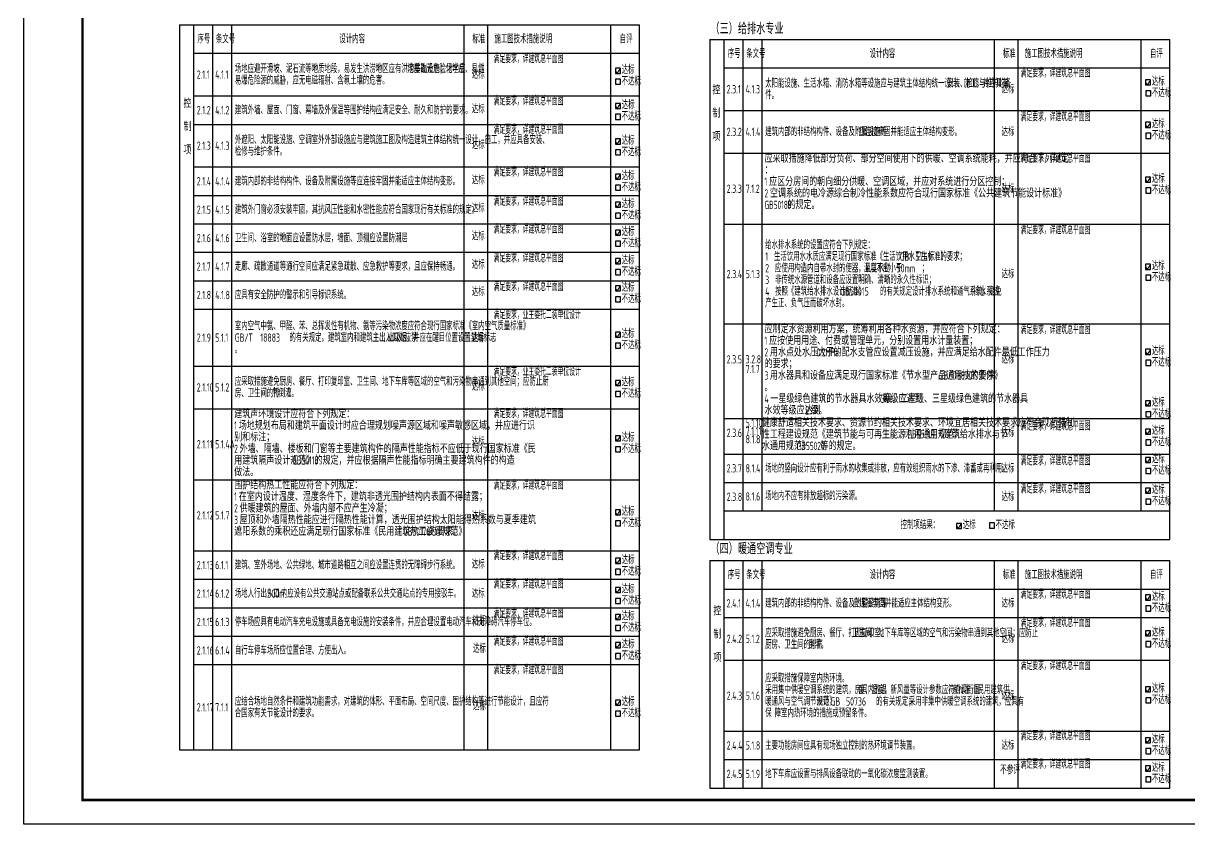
# Model space of a CAD drawing. Extents: x 21072 to 105172, y 3107 to 62507.
# Drawn here: x 21072 to 70257, y 3107 to 36884 of the extents above; entities that cross this region are included whole.
import ezdxf

# ---------------------------------------------------------------- set-up
doc = ezdxf.new("R2010")
doc.units = 0
doc.header["$LTSCALE"] = 1000
for name, color, linetype in [('A-Tab(建筑表格)', 7, 'Continuous'), ('PUB_TEXT', 7, 'Continuous'), ('PUB_TITLE', 4, 'Continuous')]:
    doc.layers.add(name, color=color, linetype=linetype)
doc.styles.add('LJ_TXT', font='GBENOR', dxfattribs={"bigfont": 'GBCBIG'})
doc.styles.get("Standard").update_dxf_attribs({"font": 'GBENOR', "bigfont": 'GBCBIG'})

# ---------------------------------------------------------------- blocks, each defined once
blk = doc.blocks.new('AutoBlock_20250323_0', base_point=(40913, 33427))
at = {"color": 1, "style": 'LJ_TXT', "width": 0.7}
blk.add_attdef('2.1.2措施_001', (40905, 33427), '', height=350, dxfattribs=at)
blk = doc.blocks.new('AutoBlock_20250323_1', base_point=(40913, 32220))
at = {"color": 1, "style": 'LJ_TXT', "width": 0.7}
blk.add_attdef('2.1.3措施_001', (40905, 32220), '', height=350, dxfattribs=at)
blk = doc.blocks.new('AutoBlock_20250323_2', base_point=(40913, 30428))
at = {"color": 1, "style": 'LJ_TXT', "width": 0.7}
blk.add_attdef('2.1.4措施_001', (40905, 30428), '', height=350, dxfattribs=at)
blk = doc.blocks.new('AutoBlock_20250323_3', base_point=(40913, 29192))
at = {"color": 1, "style": 'LJ_TXT', "width": 0.7}
blk.add_attdef('2.1.5措施_001', (40905, 29192), '', height=350, dxfattribs=at)
blk = doc.blocks.new('AutoBlock_20250323_4', base_point=(40913, 28016))
at = {"color": 1, "style": 'LJ_TXT', "width": 0.7}
blk.add_attdef('2.1.6措施_001', (40905, 28016), '', height=350, dxfattribs=at)
blk = doc.blocks.new('AutoBlock_20250323_5', base_point=(40913, 26800))
at = {"color": 1, "style": 'LJ_TXT', "width": 0.7}
blk.add_attdef('2.1.7措施_001', (40905, 26800), '', height=350, dxfattribs=at)
blk = doc.blocks.new('AutoBlock_20250323_6', base_point=(40913, 25592))
at = {"color": 1, "style": 'LJ_TXT', "width": 0.7}
blk.add_attdef('2.1.8措施_001', (40905, 25592), '', height=350, dxfattribs=at)
blk = doc.blocks.new('AutoBlock_20250323_7', base_point=(40913, 24406))
at = {"color": 1, "style": 'LJ_TXT', "width": 0.7}
blk.add_attdef('2.1.9措施_001', (40905, 24406), '', height=350, dxfattribs=at)
blk = doc.blocks.new('AutoBlock_20250323_8', base_point=(40913, 22011))
at = {"color": 1, "style": 'LJ_TXT', "width": 0.7}
blk.add_attdef('2.1.10措施_001', (40905, 22011), '', height=350, dxfattribs=at)
blk = doc.blocks.new('AutoBlock_20250323_9', base_point=(40913, 20231))
at = {"color": 1, "style": 'LJ_TXT', "width": 0.7}
blk.add_attdef('2.1.11措施_001', (40905, 20231), '', height=350, dxfattribs=at)
blk = doc.blocks.new('AutoBlock_20250323_10', base_point=(40913, 17210))
at = {"color": 1, "style": 'LJ_TXT', "width": 0.7}
blk.add_attdef('2.1.12措施_001', (40905, 17210), '', height=350, dxfattribs=at)
blk = doc.blocks.new('AutoBlock_20250323_11', base_point=(40913, 14233))
at = {"color": 1, "style": 'LJ_TXT', "width": 0.7}
blk.add_attdef('2.1.13措施_001', (40905, 14233), '', height=350, dxfattribs=at)
blk = doc.blocks.new('AutoBlock_20250323_12', base_point=(40913, 13036))
at = {"color": 1, "style": 'LJ_TXT', "width": 0.7}
blk.add_attdef('2.1.14措施_001', (40905, 13036), '', height=350, dxfattribs=at)
blk = doc.blocks.new('AutoBlock_20250323_13', base_point=(40913, 11803))
at = {"color": 1, "style": 'LJ_TXT', "width": 0.7}
blk.add_attdef('2.1.15措施_001', (40905, 11803), '', height=350, dxfattribs=at)
blk = doc.blocks.new('AutoBlock_20250323_14', base_point=(40913, 10624))
at = {"color": 1, "style": 'LJ_TXT', "width": 0.7}
blk.add_attdef('2.1.16措施_001', (40905, 10624), '', height=350, dxfattribs=at)
blk = doc.blocks.new('AutoBlock_20250323_15', base_point=(40913, 9419))
at = {"color": 1, "style": 'LJ_TXT', "width": 0.7}
blk.add_attdef('2.1.17措施_001', (40905, 9419), '', height=350, dxfattribs=at)
blk = doc.blocks.new('AutoBlock_20250323_25', base_point=(63137, 31005))
at = {"color": 1, "style": 'LJ_TXT', "width": 0.7}
blk.add_attdef('2.3.3措施_001', (63129, 31005), '', height=350, dxfattribs=at)
blk = doc.blocks.new('AutoBlock_20250323_26', base_point=(63137, 27989))
at = {"color": 1, "style": 'LJ_TXT', "width": 0.7}
blk.add_attdef('2.3.4措施_001', (63129, 27989), '', height=350, dxfattribs=at)
blk = doc.blocks.new('AutoBlock_20250323_27', base_point=(63137, 23773))
at = {"color": 1, "style": 'LJ_TXT', "width": 0.7}
blk.add_attdef('2.3.5措施_001', (63129, 23773), '', height=350, dxfattribs=at)
blk = doc.blocks.new('AutoBlock_20250323_28', base_point=(63137, 19704))
at = {"color": 1, "style": 'LJ_TXT', "width": 0.7}
blk.add_attdef('2.3.6措施_001', (63129, 19704), '', height=350, dxfattribs=at)
blk = doc.blocks.new('AutoBlock_20250323_29', base_point=(63137, 18234))
at = {"color": 1, "style": 'LJ_TXT', "width": 0.7}
blk.add_attdef('2.3.7措施_001', (63129, 18234), '', height=350, dxfattribs=at)
blk = doc.blocks.new('AutoBlock_20250323_30', base_point=(63137, 12605))
at = {"color": 1, "style": 'LJ_TXT', "width": 0.7}
blk.add_attdef('2.4.1措施_001', (63129, 12605), '', height=350, dxfattribs=at)
blk = doc.blocks.new('AutoBlock_20250323_31', base_point=(63137, 11410))
at = {"color": 1, "style": 'LJ_TXT', "width": 0.7}
blk.add_attdef('2.4.2措施_001', (63129, 11410), '', height=350, dxfattribs=at)
blk = doc.blocks.new('AutoBlock_20250323_32', base_point=(63137, 9597))
at = {"color": 1, "style": 'LJ_TXT', "width": 0.7}
blk.add_attdef('2.4.3措施_001', (63129, 9597), '', height=350, dxfattribs=at)
blk = doc.blocks.new('AutoBlock_20250323_33', base_point=(63137, 6632))
at = {"color": 1, "style": 'LJ_TXT', "width": 0.7}
blk.add_attdef('2.4.4措施_001', (63129, 6632), '', height=350, dxfattribs=at)
blk = doc.blocks.new('AutoBlock_20250323_34', base_point=(63137, 5437))
at = {"color": 1, "style": 'LJ_TXT', "width": 0.7}
blk.add_attdef('2.4.5措施_001', (63129, 5437), '', height=350, dxfattribs=at)
blk = doc.blocks.new('AutoBlock_20250323_37', base_point=(63137, 34606))
at = {"color": 1, "style": 'LJ_TXT', "width": 0.7}
blk.add_attdef('2.3.1措施_001', (63129, 34606), '', height=350, dxfattribs=at)
blk = doc.blocks.new('AutoBlock_20250323_54', base_point=(63137, 32755))
at = {"color": 1, "style": 'LJ_TXT', "width": 0.7}
blk.add_attdef('2.3.2措施_001', (63129, 32755), '', height=350, dxfattribs=at)
blk = doc.blocks.new('AutoBlock_20250323_56', base_point=(62263, 5191))
at = {"color": 1, "style": 'LJ_TXT', "width": 0.8}
blk.add_attdef('2.4.5', (62263, 5191), '', height=350, dxfattribs=at)
blk = doc.blocks.new('AutoBlock_20250323_76', base_point=(63137, 17053))
at = {"color": 1, "style": 'LJ_TXT', "width": 0.7}
blk.add_attdef('2.3.8措施_001', (63129, 17053), '', height=350, dxfattribs=at)
blk = doc.blocks.new('AutoBlock_20250323_84', base_point=(40913, 35208))
at = {"color": 1, "style": 'LJ_TXT', "width": 0.7}
blk.add_attdef('2.1.1措施_001', (40905, 35208), '', height=350, dxfattribs=at)

msp = doc.modelspace()

# ---------------------------------------------------------------- linework, layer by layer
msp.add_line((27652, 36820), (27652, 6220))
at = {"const_width": 50}
for points in [[(46037, 34887), (46113, 34772), (46253, 34988)], [(68396, 34396), (68472, 34281), (68612, 34497)], [(46037, 33404), (46113, 33289), (46253, 33505)], [(68396, 32606), (68472, 32491), (68612, 32707)], [(46037, 31904), (46113, 31789), (46253, 32005)], [(46037, 30416), (46113, 30301), (46253, 30517)], [(68396, 30294), (68472, 30180), (68612, 30396)], [(46037, 29233), (46113, 29118), (46253, 29334)], [(46037, 28055), (46113, 27941), (46253, 28157)], [(46037, 26852), (46113, 26738), (46253, 26954)], [(68396, 26616), (68472, 26501), (68612, 26717)], [(46037, 25704), (46113, 25589), (46253, 25805)], [(46037, 23748), (46113, 23633), (46253, 23849)], [(68396, 23025), (68472, 22911), (68612, 23127)], [(46037, 21711), (46113, 21596), (46253, 21812)], [(68396, 20853), (68472, 20739), (68612, 20955)], [(68396, 19662), (68472, 19547), (68612, 19763)], [(46037, 19374), (46113, 19259), (46253, 19475)], [(68396, 18462), (68472, 18347), (68612, 18563)], [(68396, 17169), (68472, 17054), (68612, 17270)], [(46037, 16249), (46113, 16134), (46253, 16350)], [(60422, 15678), (60498, 15564), (60638, 15780)], [(46037, 14205), (46113, 14090), (46253, 14306)], [(46037, 12972), (46113, 12857), (46253, 13073)], [(68396, 12659), (68472, 12544), (68612, 12760)], [(46037, 11832), (46113, 11717), (46253, 11933)], [(68396, 11150), (68472, 11035), (68612, 11251)], [(46037, 10646), (46113, 10531), (46253, 10747)], [(68396, 8784), (68472, 8669), (68612, 8885)], [(46037, 8222), (46113, 8107), (46253, 8323)], [(68396, 6634), (68472, 6520), (68612, 6736)], [(68396, 5443), (68472, 5328), (68612, 5544)]]:
    msp.add_lwpolyline(points, dxfattribs=at)
for points in [[(46253, 34988), (46037, 34988), (46037, 34772), (46253, 34772)], [(46260, 34526), (46044, 34526), (46044, 34310), (46260, 34310)], [(68612, 34497), (68396, 34497), (68396, 34281), (68612, 34281)], [(68618, 34035), (68402, 34035), (68402, 33819), (68618, 33819)], [(46253, 33505), (46037, 33505), (46037, 33289), (46253, 33289)], [(46260, 33043), (46044, 33043), (46044, 32827), (46260, 32827)], [(68612, 32707), (68396, 32707), (68396, 32491), (68612, 32491)], [(46253, 32005), (46037, 32005), (46037, 31789), (46253, 31789)], [(68618, 32245), (68402, 32245), (68402, 32029), (68618, 32029)], [(46260, 31543), (46044, 31543), (46044, 31327), (46260, 31327)], [(46253, 30517), (46037, 30517), (46037, 30301), (46253, 30301)], [(46260, 30055), (46044, 30055), (46044, 29839), (46260, 29839)], [(68612, 30396), (68396, 30396), (68396, 30180), (68612, 30180)], [(68618, 29934), (68402, 29934), (68402, 29718), (68618, 29718)], [(46253, 29334), (46037, 29334), (46037, 29118), (46253, 29118)], [(46260, 28872), (46044, 28872), (46044, 28656), (46260, 28656)], [(46253, 28157), (46037, 28157), (46037, 27941), (46253, 27941)], [(46260, 27695), (46044, 27695), (46044, 27479), (46260, 27479)], [(46253, 26954), (46037, 26954), (46037, 26738), (46253, 26738)], [(68612, 26717), (68396, 26717), (68396, 26501), (68612, 26501)], [(46260, 26492), (46044, 26492), (46044, 26276), (46260, 26276)], [(68618, 26255), (68402, 26255), (68402, 26039), (68618, 26039)], [(46253, 25805), (46037, 25805), (46037, 25589), (46253, 25589)], [(46260, 25343), (46044, 25343), (46044, 25127), (46260, 25127)], [(46253, 23849), (46037, 23849), (46037, 23633), (46253, 23633)], [(46260, 23388), (46044, 23388), (46044, 23172), (46260, 23172)], [(68612, 23127), (68396, 23127), (68396, 22911), (68612, 22911)], [(68618, 22665), (68402, 22665), (68402, 22449), (68618, 22449)], [(46253, 21812), (46037, 21812), (46037, 21596), (46253, 21596)], [(46260, 21350), (46044, 21350), (46044, 21134), (46260, 21134)], [(68612, 20955), (68396, 20955), (68396, 20739), (68612, 20739)], [(68618, 20493), (68402, 20493), (68402, 20277), (68618, 20277)], [(68612, 19763), (68396, 19763), (68396, 19547), (68612, 19547)], [(46253, 19475), (46037, 19475), (46037, 19259), (46253, 19259)], [(68618, 19301), (68402, 19301), (68402, 19085), (68618, 19085)], [(46260, 19013), (46044, 19013), (46044, 18797), (46260, 18797)], [(68612, 18563), (68396, 18563), (68396, 18347), (68612, 18347)], [(68618, 18101), (68402, 18101), (68402, 17885), (68618, 17885)], [(68612, 17270), (68396, 17270), (68396, 17054), (68612, 17054)], [(68618, 16808), (68402, 16808), (68402, 16592), (68618, 16592)], [(46253, 16350), (46037, 16350), (46037, 16134), (46253, 16134)], [(46260, 15888), (46044, 15888), (46044, 15672), (46260, 15672)], [(60638, 15780), (60422, 15780), (60422, 15564), (60638, 15564)], [(62026, 15800), (61810, 15800), (61810, 15584), (62026, 15584)], [(46253, 14306), (46037, 14306), (46037, 14090), (46253, 14090)], [(46260, 13844), (46044, 13844), (46044, 13628), (46260, 13628)], [(46253, 13073), (46037, 13073), (46037, 12857), (46253, 12857)], [(46260, 12611), (46044, 12611), (46044, 12395), (46260, 12395)], [(68612, 12760), (68396, 12760), (68396, 12544), (68612, 12544)], [(68618, 12298), (68402, 12298), (68402, 12082), (68618, 12082)], [(46253, 11933), (46037, 11933), (46037, 11717), (46253, 11717)], [(46260, 11472), (46044, 11472), (46044, 11256), (46260, 11256)], [(68612, 11251), (68396, 11251), (68396, 11035), (68612, 11035)], [(46253, 10747), (46037, 10747), (46037, 10531), (46253, 10531)], [(68618, 10789), (68402, 10789), (68402, 10573), (68618, 10573)], [(46260, 10285), (46044, 10285), (46044, 10069), (46260, 10069)], [(68612, 8885), (68396, 8885), (68396, 8669), (68612, 8669)], [(68618, 8423), (68402, 8423), (68402, 8207), (68618, 8207)], [(46253, 8323), (46037, 8323), (46037, 8107), (46253, 8107)], [(46260, 7861), (46044, 7861), (46044, 7645), (46260, 7645)], [(68612, 6736), (68396, 6736), (68396, 6520), (68612, 6520)], [(68618, 6274), (68402, 6274), (68402, 6058), (68618, 6058)], [(68612, 5544), (68396, 5544), (68396, 5328), (68612, 5328)], [(68618, 5082), (68402, 5082), (68402, 4866), (68618, 4866)]]:
    msp.add_lwpolyline(points, close=True)
at = {"layer": 'A-Tab(建筑表格)'}
for p, q in [((28252, 36820), (28252, 6220)), ((45852, 6220), (45852, 36820)), ((47052, 6220), (47052, 36820)), ((50016, 36203), (50016, 15103)), ((50616, 36203), (50616, 15103)), ((51416, 36203), (51416, 16303)), ((68216, 16303), (68216, 36203)), ((69416, 15103), (69416, 36203)), ((50016, 14209), (50016, 4609)), ((50616, 14209), (50616, 4609)), ((51416, 14209), (51416, 4609)), ((68216, 4609), (68216, 14209)), ((69416, 4609), (69416, 14209)), ((27652, 6220), (47052, 6220))]:
    msp.add_line(p, q, dxfattribs=at)
for points in [[(27652, 36820), (47052, 36820)], [(29051, 36820), (29051, 6220)], [(29851, 36820), (29851, 6220)], [(39651, 36820), (39651, 35620)], [(40651, 36820), (40651, 6220)], [(50016, 36203), (69416, 36203)], [(52216, 36203), (52216, 16303)], [(62016, 36203), (62016, 16303)], [(62016, 36203), (62016, 35003)], [(63016, 36203), (63016, 16303)], [(28252, 35620), (47052, 35620)], [(28252, 35620), (47052, 35620)], [(39651, 35620), (39651, 6220)], [(50616, 35003), (69416, 35003)], [(50616, 35003), (69416, 35003)], [(50616, 35003), (69416, 35003)], [(28252, 33820), (47052, 33820)], [(50616, 33203), (69416, 33203)], [(28252, 32620), (47052, 32620)], [(50616, 31403), (69416, 31403)], [(28252, 30820), (47052, 30820)], [(28252, 29620), (47052, 29620)], [(28252, 28420), (47052, 28420)], [(50616, 28403), (69416, 28403)], [(28252, 27220), (47052, 27220)], [(28252, 26020), (47052, 26020)], [(28252, 24820), (47052, 24820)], [(50616, 24203), (69416, 24203)], [(28252, 22420), (47052, 22420)], [(28252, 20620), (47052, 20620)], [(50616, 20203), (69416, 20203)], [(50616, 18703), (69416, 18703)], [(28252, 17620), (47052, 17620)], [(50616, 17503), (69416, 17503)], [(50616, 16303), (69416, 16303)], [(50616, 16303), (69416, 16303)], [(50016, 15103), (69416, 15103)], [(28252, 14620), (47052, 14620)], [(50016, 14209), (69416, 14209)], [(52216, 14209), (52216, 4609)], [(62016, 14209), (62016, 4609)], [(62016, 14209), (62016, 13009)], [(63016, 14209), (63016, 4609)], [(28252, 13420), (47052, 13420)], [(50616, 13009), (69416, 13009)], [(50616, 13009), (69416, 13009)], [(50616, 13009), (69416, 13009)], [(28252, 12220), (47052, 12220)], [(50616, 11809), (69416, 11809)], [(28252, 11020), (47052, 11020)], [(50616, 10009), (69416, 10009)], [(28252, 9820), (47052, 9820)], [(50616, 7009), (69416, 7009)], [(50616, 5809), (69416, 5809)], [(50016, 4609), (69416, 4609)]]:
    msp.add_lwpolyline(points, dxfattribs=at)
at = {"layer": 'PUB_TITLE'}
msp.add_lwpolyline([(21072, 3107), (105172, 3107), (105172, 62507), (21072, 62507)], close=True, dxfattribs=at)
at = {"layer": 'PUB_TITLE', "const_width": 100}
msp.add_lwpolyline([(23572, 4107), (104172, 4107), (104172, 61507), (23572, 61507)], close=True, dxfattribs=at)

# ---------------------------------------------------------------- block references
for name, p, values in [('AutoBlock_20250323_84', (40913, 35208), {'2.1.1措施_001': '满足要求，详建筑总平面图'}), ('AutoBlock_20250323_37', (63137, 34606), {'2.3.1措施_001': '满足要求，详建筑总平面图'}), ('AutoBlock_20250323_0', (40913, 33427), {'2.1.2措施_001': '满足要求，详建筑总平面图'}), ('AutoBlock_20250323_54', (63137, 32755), {'2.3.2措施_001': '满足要求，详建筑总平面图'}), ('AutoBlock_20250323_1', (40913, 32220), {'2.1.3措施_001': '满足要求，详建筑总平面图'}), ('AutoBlock_20250323_25', (63137, 31005), {'2.3.3措施_001': '满足要求，详建筑总平面图'}), ('AutoBlock_20250323_2', (40913, 30428), {'2.1.4措施_001': '满足要求，详建筑总平面图'}), ('AutoBlock_20250323_3', (40913, 29192), {'2.1.5措施_001': '满足要求，详建筑总平面图'}), ('AutoBlock_20250323_4', (40913, 28016), {'2.1.6措施_001': '满足要求，详建筑总平面图'}), ('AutoBlock_20250323_26', (63137, 27989), {'2.3.4措施_001': '满足要求，详建筑总平面图'}), ('AutoBlock_20250323_5', (40913, 26800), {'2.1.7措施_001': '满足要求，详建筑总平面图'}), ('AutoBlock_20250323_6', (40913, 25592), {'2.1.8措施_001': '满足要求，详建筑总平面图'}), ('AutoBlock_20250323_7', (40913, 24406), {'2.1.9措施_001': '满足要求，业主委托二装单位设计'}), ('AutoBlock_20250323_27', (63137, 23773), {'2.3.5措施_001': '满足要求，详建筑总平面图'}), ('AutoBlock_20250323_8', (40913, 22011), {'2.1.10措施_001': '满足要求，业主委托二装单位设计'}), ('AutoBlock_20250323_9', (40913, 20231), {'2.1.11措施_001': '满足要求，详建筑总平面图'}), ('AutoBlock_20250323_28', (63137, 19704), {'2.3.6措施_001': '满足要求，详建筑总平面图'}), ('AutoBlock_20250323_29', (63137, 18234), {'2.3.7措施_001': '满足要求，详建筑总平面图'}), ('AutoBlock_20250323_10', (40913, 17210), {'2.1.12措施_001': '满足要求，详建筑总平面图'}), ('AutoBlock_20250323_76', (63137, 17053), {'2.3.8措施_001': '满足要求，详建筑总平面图'}), ('AutoBlock_20250323_11', (40913, 14233), {'2.1.13措施_001': '满足要求，详建筑总平面图'}), ('AutoBlock_20250323_12', (40913, 13036), {'2.1.14措施_001': '满足要求，详建筑总平面图'}), ('AutoBlock_20250323_30', (63137, 12605), {'2.4.1措施_001': '满足要求，详建筑总平面图'}), ('AutoBlock_20250323_13', (40913, 11803), {'2.1.15措施_001': '满足要求，详建筑总平面图'}), ('AutoBlock_20250323_31', (63137, 11410), {'2.4.2措施_001': '满足要求，详建筑总平面图'}), ('AutoBlock_20250323_14', (40913, 10624), {'2.1.16措施_001': '满足要求，详建筑总平面图'}), ('AutoBlock_20250323_32', (63137, 9597), {'2.4.3措施_001': '满足要求，详建筑总平面图'}), ('AutoBlock_20250323_15', (40913, 9419), {'2.1.17措施_001': '满足要求，详建筑总平面图'}), ('AutoBlock_20250323_33', (63137, 6632), {'2.4.4措施_001': '满足要求，详建筑总平面图'}), ('AutoBlock_20250323_56', (62263, 5191), {'2.4.5': '不参评'}), ('AutoBlock_20250323_34', (63137, 5437), {'2.4.5措施_001': '满足要求，详建筑总平面图'})]:
    msp.add_blockref(name, p).add_auto_attribs(values)

# ---------------------------------------------------------------- texts
at = {"layer": 'A-Tab(建筑表格)', "style": 'LJ_TXT'}
for s, height, width, p in [('（三）给排水专业', 482.3, 0.8, (50047, 36424)), ('序号', 337.6, 0.8, (28414, 36045)), ('条文号', 337.6, 0.8, (29191, 36045)), ('设计内容', 337.6, 0.8, (34400, 36045)), ('标准', 337.6, 0.8, (40010, 36045)), ('施工图技术措施说明', 337.6, 0.8, (40939, 36045)), ('自评', 337.6, 0.8, (46220, 36045)), ('序号', 337.6, 0.8, (50778, 35428)), ('条文号', 337.6, 0.8, (51556, 35428)), ('设计内容', 337.6, 0.8, (56764, 35428)), ('标准', 337.6, 0.8, (62374, 35428)), ('施工图技术措施说明', 337.6, 0.8, (63303, 35428)), ('自评', 337.6, 0.8, (68585, 35428)), ('场地应避开滑坡、泥石流等地质地段，易发生洪涝地区应有洪涝基础设施；场地应', 337.59, 0.8, (29991, 34790)), ('地质勘无危险化学品、易燃', 337.59, 0.8, (37271, 34790)), ('达标', 337.6, 0.8, (46305, 34747)), ('2.1.1', 350, 0.64, (28385, 34545)), ('4.1.1', 350, 0.64, (29162, 34545)), ('易爆危险源的威胁，应无电磁辐射、含氡土壤的危害。', 337.59, 0.8, (29991, 34300)), ('达标', 337.6, 0.8, (39986, 34545)), ('不达标', 337.6, 0.8, (46305, 34264)), ('太阳能设施、生活水箱、消防水箱等设施应与建筑主体结构统一设计、施工，并应具有', 337.59, 0.8, (52356, 34173)), ('安装、检修与维护的条', 337.6, 0.8, (60029, 34173)), ('达标', 337.6, 0.8, (68664, 34256)), ('2.3.1', 350, 0.64, (50733, 33928)), ('4.1.3', 350, 0.64, (51532, 33928)), ('件。', 337.6, 0.8, (52356, 33683)), ('达标', 337.6, 0.8, (62326, 33928)), ('不达标', 337.6, 0.8, (68664, 33773)), ('达标', 337.6, 0.8, (39986, 33090)), ('达标', 337.6, 0.8, (46305, 33264)), ('2.1.2', 350, 0.64, (28385, 33045)), ('4.1.2', 350, 0.64, (29162, 33045)), ('建筑外墙、屋面、门窗、幕墙及外保温等围护结构应满足安全、耐久和防护的要求。', 337.59, 0.8, (29991, 33045)), ('不达标', 337.6, 0.8, (46305, 32782)), ('2.3.2', 350, 0.64, (50733, 32128)), ('4.1.4', 350, 0.64, (51532, 32128)), ('建筑内部的非结构构件、设备及附属设施等', 337.59, 0.8, (52356, 32128)), ('应连接牢固并能适应主体结构变形。', 337.59, 0.8, (56294, 32128)), ('达标', 337.6, 0.8, (62326, 32128)), ('达标', 337.6, 0.8, (68664, 32466)), ('外遮阳、太阳能设施、空调室外外部设施应与建筑施工图及构造建筑主体结构统一设计、施工，并应具备安装、', 337.59, 0.8, (29991, 31790)), ('达标', 337.6, 0.8, (46305, 31764)), ('不达标', 337.6, 0.8, (68664, 31983)), ('2.1.3', 350, 0.64, (28385, 31545)), ('4.1.3', 350, 0.64, (29162, 31545)), ('检修与维护条件。', 337.6, 0.8, (29991, 31300)), ('达标', 337.6, 0.8, (39986, 31577)), ('不达标', 337.6, 0.8, (46305, 31281)), ('达标', 337.6, 0.8, (46305, 30276)), ('达标', 337.6, 0.8, (68664, 30155)), ('2.1.4', 350, 0.64, (28385, 30045)), ('4.1.4', 350, 0.64, (29162, 30045)), ('建筑内部的非结构构件、设备及附属设施等应连接牢固并能适应主体结构变形。', 337.59, 0.8, (29991, 30045)), ('达标', 337.6, 0.8, (39986, 30090)), ('不达标', 337.6, 0.8, (46305, 29793)), ('2.3.3', 350, 0.64, (50733, 29728)), ('7.1.2', 350, 0.64, (51532, 29728)), ('达标', 337.6, 0.8, (62326, 29728)), ('不达标', 337.6, 0.8, (68664, 29672)), ('2.1.5', 350, 0.64, (28385, 28845)), ('4.1.5', 350, 0.64, (29162, 28845)), ('建筑外门窗必须安装牢固，其抗风压性能和水密性能应符合国家现行有关标准的规定。', 337.59, 0.8, (29991, 28845)), ('达标', 337.6, 0.8, (39986, 28907)), ('达标', 337.6, 0.8, (46305, 29093)), ('不达标', 337.6, 0.8, (46305, 28610)), ('达标', 337.6, 0.8, (39986, 27729)), ('达标', 337.6, 0.8, (46305, 27916)), ('2.1.6', 350, 0.64, (28385, 27645)), ('4.1.6', 350, 0.64, (29162, 27645)), ('卫生间、浴室的地面应设置防水层，墙面、顶棚应设置防潮层', 337.59, 0.8, (29991, 27645)), ('不达标', 337.6, 0.8, (46305, 27433)), ('给水排水系统的设置应符合下列规定：', 337.59, 0.8, (52356, 27353)), ('达标', 337.6, 0.8, (46305, 26713)), ('1', 350, 0.64, (52356, 26863)), ('生活饮用水水质应满足现行国家标准《生活饮用水卫生标准》', 337.59, 0.8, (52729, 26863)), ('GB', 350, 0.64, (58037, 26863)), ('5749', 350, 0.64, (58688, 26863)), ('的要求；', 337.6, 0.8, (59744, 26863)), ('2.1.7', 350, 0.64, (28385, 26445)), ('4.1.7', 350, 0.64, (29162, 26445)), ('走廊、疏散通道等通行空间应满足紧急疏散、应急救护等要求，且应保持畅通。', 337.59, 0.8, (29991, 26445)), ('达标', 337.6, 0.8, (39986, 26526)), ('不达标', 337.6, 0.8, (46305, 26230)), ('2', 350, 0.64, (52356, 26373)), ('应使用构造内自带水封的便器，且其水封', 337.59, 0.8, (52772, 26373)), ('深度不应小于', 337.6, 0.8, (56513, 26373)), ('50mm', 350, 0.64, (57895, 26373)), ('；', 338, 0.8, (58962, 26373)), ('达标', 337.6, 0.8, (68664, 26476)), ('2.3.4', 350, 0.64, (50733, 26128)), ('5.1.3', 350, 0.64, (51532, 26128)), ('3', 350, 0.64, (52356, 25883)), ('非传统水源管道和设备应设置明确、清晰的永久性标识；', 337.59, 0.8, (52772, 25883)), ('达标', 337.6, 0.8, (62326, 26128)), ('不达标', 337.6, 0.8, (68664, 25993)), ('2.1.8', 350, 0.64, (28385, 25245)), ('4.1.8', 350, 0.64, (29162, 25245)), ('应具有安全防护的警示和引导标识系统。', 337.59, 0.8, (29991, 25245)), ('达标', 337.6, 0.8, (39986, 25377)), ('达标', 337.6, 0.8, (46305, 25564)), ('4', 350, 0.64, (52356, 25393)), ('按照《建筑给水排水设计标准》', 337.59, 0.8, (52772, 25393)), ('GB50015', 350, 0.64, (55524, 25393)), ('的有关规定设计排水系统和通气系统，避免', 337.59, 0.8, (57199, 25393)), ('排水系统', 337.6, 0.8, (61137, 25393)), ('不达标', 337.6, 0.8, (46305, 25081)), ('产生正、负气压而破坏水封。', 337.59, 0.8, (52356, 24903)), ('室内空气中氨、甲醛、苯、总挥发性有机物、氨等污染物浓度应符合现行国家标准《室内空气质量标准》', 337.59, 0.8, (29991, 23935)), ('2.1.9', 350, 0.64, (28385, 23445)), ('5.1.1', 350, 0.64, (29162, 23445)), ('GB/T', 350, 0.64, (29991, 23445)), ('18883', 350, 0.64, (31068, 23445)), ('的有关规定。建筑室内和建筑主出入口处应禁', 337.59, 0.8, (32295, 23445)), ('止吸烟，并应在醒目位置设置禁烟标志', 337.59, 0.8, (36430, 23445)), ('达标', 337.6, 0.8, (39986, 23422)), ('达标', 337.6, 0.8, (46305, 23609)), ('不达标', 337.6, 0.8, (46305, 23126)), ('达标', 337.6, 0.8, (68664, 22886)), ('。', 338, 0.8, (29991, 22955)), ('2.3.5', 350, 0.64, (50733, 22528)), ('3.2.8', 350, 0.64, (51532, 22528)), ('达标', 337.6, 0.8, (62326, 22528)), ('不达标', 337.6, 0.8, (68664, 22403)), ('7.1.7', 350, 0.64, (51532, 22118)), ('2.1.10', 350, 0.64, (28385, 21345)), ('5.1.2', 350, 0.64, (29162, 21345)), ('应采取措施避免厨房、餐厅、打印复印室、卫生间、地下车库等区域的空气和污染物串通到其他空间；应防止厨', 337.59, 0.8, (29991, 21590)), ('达标', 337.6, 0.8, (39986, 21385)), ('达标', 337.6, 0.8, (46305, 21571)), ('房、卫生间的排', 337.6, 0.8, (29991, 21100)), ('气倒灌。', 337.6, 0.8, (31570, 21100)), ('不达标', 337.6, 0.8, (46305, 21088)), ('达标', 337.6, 0.8, (68664, 20714)), ('5.1.10', 350, 0.64, (51532, 19848)), ('不达标', 337.6, 0.8, (68664, 20231)), ('2.3.6', 350, 0.64, (50733, 19428)), ('7.1.11', 350, 0.64, (51532, 19506)), ('达标', 337.6, 0.8, (62326, 19428)), ('达标', 337.6, 0.8, (68664, 19522)), ('2.1.11', 350, 0.64, (28385, 18945)), ('5.1.4A', 350, 0.64, (29162, 18945)), ('达标', 337.6, 0.8, (39986, 19047)), ('达标', 337.6, 0.8, (46305, 19234)), ('8.1.8', 350, 0.64, (51532, 19159)), ('不达标', 337.6, 0.8, (68664, 19039)), ('不达标', 337.6, 0.8, (46305, 18751)), ('达标', 337.6, 0.8, (68664, 18322)), ('2.3.7', 350, 0.64, (50733, 17928)), ('8.1.4', 350, 0.64, (51532, 17928)), ('场地的竖向设计应有利于雨水的收集或排放，应有效组织雨水的下渗、滞蓄或再利用。', 337.59, 0.8, (52356, 17928)), ('达标', 337.6, 0.8, (62326, 17928)), ('不达标', 337.6, 0.8, (68664, 17839)), ('达标', 337.6, 0.8, (68664, 17029)), ('2.3.8', 350, 0.64, (50733, 16728)), ('8.1.6', 350, 0.64, (51532, 16742)), ('场地内不应有排放超标的污染源。', 337.59, 0.8, (52356, 16762)), ('达标', 337.6, 0.8, (62326, 16728)), ('不达标', 337.6, 0.8, (68664, 16546)), ('2.1.12', 350, 0.64, (28385, 15945)), ('5.1.7', 350, 0.64, (29162, 15945)), ('达标', 337.6, 0.8, (39986, 15923)), ('达标', 337.6, 0.8, (46305, 16109)), ('不达标', 337.6, 0.8, (46305, 15627)), ('控制项结果：', 337.6, 0.8, (58068, 15544)), ('达标', 337.6, 0.8, (60690, 15539)), ('不达标', 337.6, 0.8, (62072, 15539)), ('（四）暖通空调专业', 482.3, 0.8, (50047, 14476)), ('达标', 337.6, 0.8, (46305, 14065)), ('2.1.13', 350, 0.64, (28385, 13845)), ('6.1.1', 350, 0.64, (29162, 13845)), ('建筑、室外场地、公共绿地、城市道路相互之间应设置连贯的无障碍步行系统。', 337.59, 0.8, (29991, 13845)), ('达标', 337.6, 0.8, (39986, 13879)), ('不达标', 337.6, 0.8, (46305, 13582)), ('序号', 337.6, 0.8, (50778, 13434)), ('条文号', 337.6, 0.8, (51556, 13434)), ('设计内容', 337.6, 0.8, (56764, 13434)), ('标准', 337.6, 0.8, (62374, 13434)), ('施工图技术措施说明', 337.6, 0.8, (63303, 13434)), ('自评', 337.6, 0.8, (68585, 13434)), ('2.1.14', 350, 0.64, (28385, 12645)), ('6.1.2', 350, 0.64, (29162, 12645)), ('场地人行出入口', 337.6, 0.8, (29991, 12645)), ('500m', 350, 0.64, (31360, 12645)), ('内应设有公共交通站点或配备联系公共交通站点的专用接驳车。', 337.59, 0.8, (31933, 12645)), ('达标', 337.6, 0.8, (39986, 12645)), ('达标', 337.6, 0.8, (46305, 12832)), ('达标', 337.6, 0.8, (68664, 12519)), ('不达标', 337.6, 0.8, (46305, 12349)), ('2.4.1', 350, 0.64, (50733, 12234)), ('4.1.4', 350, 0.64, (51532, 12234)), ('建筑内部的非结构构件、设备及附属设施等', 337.59, 0.8, (52356, 12234)), ('应连接牢固并能适应主体结构变形。', 337.59, 0.8, (56063, 12234)), ('达标', 337.6, 0.8, (62326, 12234)), ('不达标', 337.6, 0.8, (68664, 12036)), ('停车场应具有电动汽车充电设施或具备充电设施的安装条件，并应合理设置电动汽车和无障碍汽车停车位。', 337.59, 0.8, (29991, 11445)), ('达标', 337.6, 0.8, (40035, 11506)), ('达标', 337.6, 0.8, (46305, 11693)), ('2.1.15', 350, 0.64, (28385, 11445)), ('6.1.3', 350, 0.64, (29162, 11445)), ('不达标', 337.6, 0.8, (46305, 11210)), ('应采取措施避免厨房、餐厅、打印复印室、', 337.59, 0.8, (52356, 10979)), ('卫生间、地下车库等区域的空气和污染物串通到其他空间；应防止', 337.59, 0.8, (56031, 10979)), ('达标', 337.6, 0.8, (68664, 11010)), ('达标', 337.6, 0.8, (46305, 10506)), ('2.4.2', 350, 0.64, (50733, 10734)), ('5.1.2', 350, 0.64, (51532, 10734)), ('厨房、卫生间的排气', 337.6, 0.8, (52356, 10489)), ('倒灌。', 337.6, 0.8, (54170, 10489)), ('达标', 337.6, 0.8, (62326, 10734)), ('不达标', 337.6, 0.8, (68664, 10527)), ('2.1.16', 350, 0.64, (28385, 10245)), ('6.1.4', 350, 0.64, (29162, 10245)), ('自行车停车场所应位置合理、方便出入。', 337.59, 0.8, (29991, 10245)), ('达标', 337.6, 0.8, (40035, 10320)), ('不达标', 337.6, 0.8, (46305, 10024)), ('应采取措施保障室内热环境。', 337.59, 0.8, (52356, 9069)), ('采用集中供暖空调系统的建筑，房间内的温', 337.59, 0.8, (52356, 8579)), ('度、湿度、新风量等设计参数应符合现行国', 337.59, 0.8, (56294, 8579)), ('家标准《民用建筑供', 337.6, 0.8, (60232, 8579)), ('达标', 337.6, 0.8, (68664, 8644)), ('应结合场地自然条件和建筑功能需求，对建筑的体形、平面布局、空间尺度、围护结构等进行节能设计，且应符', 337.59, 0.8, (29991, 8090)), ('达标', 337.6, 0.8, (46305, 8082)), ('2.4.3', 350, 0.64, (50733, 8334)), ('5.1.6', 350, 0.64, (51532, 8334)), ('暖通风与空气调节设计', 337.6, 0.8, (52356, 8089)), ('规范》', 337.6, 0.8, (54524, 8089)), ('GB', 350, 0.64, (55114, 8089)), ('50736', 350, 0.64, (55765, 8089)), ('的有关规定；', 337.6, 0.8, (57034, 8089)), ('采用非集中供暖空调系统的建筑，应具有', 337.59, 0.8, (58416, 8089)), ('达标', 337.6, 0.8, (62326, 8334)), ('不达标', 337.6, 0.8, (68664, 8161)), ('2.1.17', 350, 0.64, (28385, 7845)), ('7.1.1', 350, 0.64, (29162, 7845)), ('合国家有关节能设计的要求。', 337.59, 0.8, (29991, 7600)), ('达标', 337.6, 0.8, (40035, 7895)), ('不达标', 337.6, 0.8, (46305, 7599)), ('保', 338, 0.8, (52356, 7599)), ('障室内热环境的措施或预留条件。', 337.59, 0.8, (52755, 7599)), ('2.4.4', 350, 0.64, (50733, 6234)), ('5.1.8', 350, 0.64, (51532, 6234)), ('主要功能房间应具有现场独立控制的热环境调节装置。', 337.59, 0.8, (52356, 6234)), ('达标', 337.6, 0.8, (62326, 6234)), ('达标', 337.6, 0.8, (68664, 6495)), ('不达标', 337.6, 0.8, (68664, 6012)), ('达标', 337.6, 0.8, (68664, 5303)), ('2.4.5', 350, 0.64, (50733, 5034)), ('5.1.9', 350, 0.64, (51532, 5034)), ('地下车库应设置与排风设备联动的一氧化碳浓度监测装置。', 337.59, 0.8, (52356, 5034)), ('不达标', 337.6, 0.8, (68664, 4820))]:
    msp.add_text(s, height=height, dxfattribs=dict(at, width=width)).set_placement(p)
at = {"layer": 'PUB_TEXT'}
for s, height, p in [('控', 338, (50132, 33887)), ('控', 338, (27826, 33321)), ('制', 338, (50132, 32907)), ('制', 338, (27826, 32341)), ('项', 338, (50132, 31927)), ('项', 338, (27826, 31361)), ('应采取措施降低部分负荷、部分空间使用下的供暖、空调系统能耗，并应符合下列规定', 337.59, (52330, 31005)), ('：', 338, (52330, 30515)), ('应区分房间的朝向细分供暖、空调区域，并应对系统进行分区控制；', 337.59, (52522, 30025)), ('空调系统的电冷源综合制冷性能系数应符合现行国家标准《公共建筑节能设计标准》', 337.59, (52557, 29535)), ('的规定。', 337.6, (53293, 29045)), ('应制定水资源利用方案，统筹利用各种水资源，并应符合下列规定：', 337.59, (52330, 23805)), ('应按使用用途、付费或管理单元，分别设置用水计量装置；', 337.59, (52522, 23315)), ('用水点处水压大于', 337.6, (52557, 22825)), ('的配水支管应设置减压设施，并应满足给水配件最低工作压力', 337.59, (55241, 22825)), ('的要求；', 337.6, (52330, 22335)), ('用水器具和设备应满足现行国家标准《节水型产品通用技术条件》', 337.59, (52557, 21845)), ('的要求', 337.6, (61014, 21845)), ('。', 338, (52330, 21355)), ('一星级绿色建筑的节水器具水效等级应达到', 337.59, (52575, 20865)), ('级，二星级、三星级绿色建筑的节水器具', 337.59, (57366, 20865)), ('水效等级应达到', 337.6, (52330, 20375)), ('级。', 337.6, (54277, 20375)), ('建筑声环境设计应符合下列规定：', 337.59, (29965, 20222)), ('健康舒适相关技术要求、资源节约相关技术要求、环境宜居相关技术要求应符合现行强制', 337.59, (52216, 19853)), ('场地规划布局和建筑平面设计时应合理规划噪声源区域和噪声敏感区域，并应进行识', 337.59, (30158, 19732)), ('性工程建设规范《建筑节能与可再生能源利用通用规范》', 337.59, (52216, 19363)), ('、《建筑给水排水与节', 337.6, (59217, 19363)), ('别和标注；', 337.6, (29965, 19242)), ('水通用规范》', 337.6, (52216, 18873)), ('等的规定。', 337.6, (54688, 18873)), ('外墙、隔墙、楼板和门窗等主要建筑构件的隔声性能指标不应低于现行国家标准《民', 337.59, (30193, 18752)), ('用建筑隔声设计规范》', 337.6, (29965, 18262)), ('的规定，并应根据隔声性能指标明确主要建筑构件的构造', 337.59, (33350, 18262)), ('做法。', 337.6, (29965, 17772)), ('围护结构热工性能应符合下列规定：', 337.59, (29965, 17222)), ('在室内设计温度、湿度条件下，建筑非透光围护结构内表面不得结露；', 337.59, (30158, 16732)), ('供暖建筑的屋面、外墙内部不应产生冷凝；', 337.59, (30193, 16242)), ('屋顶和外墙隔热性能应进行隔热性能计算，透光围护结构太阳能得热系数与夏季建筑', 337.59, (30193, 15752)), ('遮阳系数的乘积还应满足现行国家标准《民用建筑热工设计规范》', 337.59, (29965, 15262)), ('的要求。', 337.6, (38159, 15262)), ('控', 338, (50174, 11901)), ('制', 338, (50174, 10921)), ('项', 338, (50174, 9941))]:
    msp.add_text(s, height=height, dxfattribs=at).set_placement(p)
at = {"layer": 'PUB_TEXT', "width": 0.6}
for s, p in [('1', (52330, 30025)), ('2', (52330, 29535)), ('GB', (52330, 29045)), ('50189', (52715, 29045)), ('1', (52330, 23315)), ('2', (52330, 22825)), ('0.2MPa', (54523, 22825)), ('3', (52330, 21845)), ('GB/T', (59684, 21845)), ('18870', (60331, 21845)), ('4', (52330, 20865)), ('3', (57244, 20865)), ('2', (54050, 20375)), ('1', (29965, 19732)), ('GB55015', (58359, 19363)), ('GB', (53690, 18873)), ('55020', (54075, 18873)), ('2', (29965, 18752)), ('GB50118', (32422, 18262)), ('1', (29965, 16732)), ('2', (29965, 16242)), ('3', (29965, 15752)), ('GB', (37092, 15262)), ('50176', (37477, 15262))]:
    msp.add_text(s, height=350, dxfattribs=at).set_placement(p)

doc.saveas('drawing.dxf')
